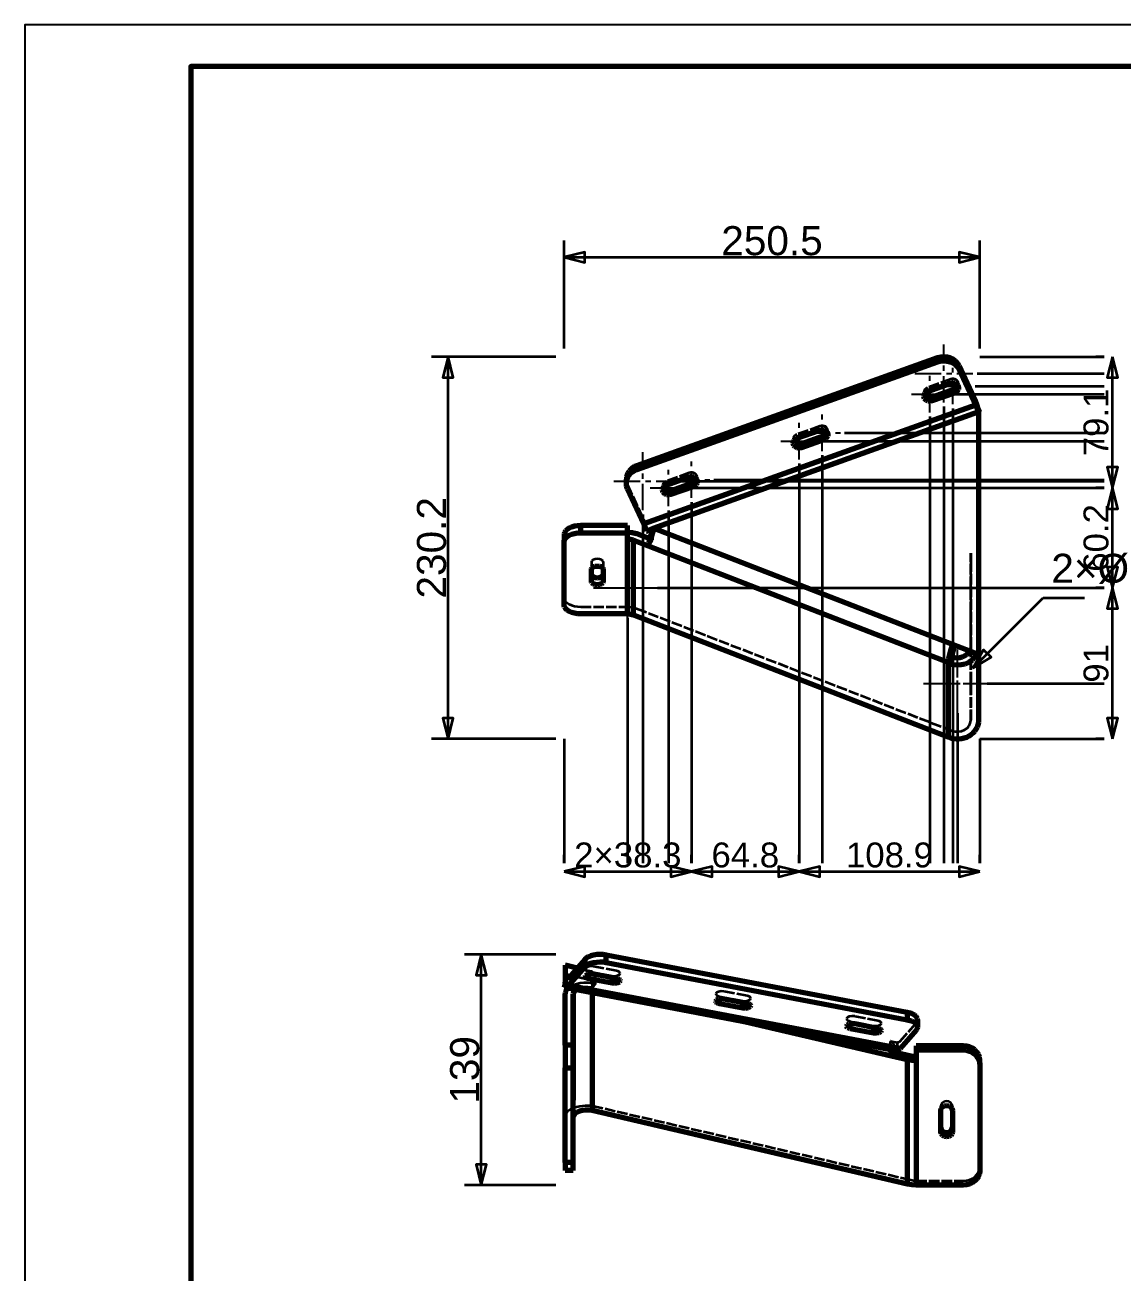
# Model space of a CAD drawing. Header units: millimetres. Extents: x 0 to 420, y 0 to 297.
# Drawn here: x 0 to 132.2, y 146.7 to 297 of the extents above; entities that cross this region are included whole.
import ezdxf
from ezdxf.enums import TextEntityAlignment as Align

# ---------------------------------------------------------------- set-up
doc = ezdxf.new("R2010")
doc.units = ezdxf.units.MM
doc.linetypes.add('CENTER', pattern=[5.08, 3.175, -0.635, 0.635, -0.635])
doc.linetypes.add('DASHED', pattern=[1.524, 1.27, -0.254])
doc.styles.add('GOST', font='Arial')

msp = doc.modelspace()

# ---------------------------------------------------------------- linework, layer by layer
at = {"color": 7, "lineweight": 35}
for p, q in [((65, 258), (65, 271)), ((115.1, 258), (115.1, 271)), ((65, 269), (115.1, 269)), ((64, 257), (49, 257)), ((51, 210.96), (51, 257)), ((115.1, 257), (130.1, 257)), ((130.1, 257), (129.1, 257)), ((131.1, 241.19), (131.1, 257)), ((114.77, 255), (130.1, 255)), ((114.55, 253.48), (130.1, 253.48)), ((111.77, 252.49), (130.1, 252.49)), ((109.07, 249.79), (109.07, 195.96)), ((110.77, 251), (110.77, 195.96)), ((111.85, 250.78), (111.85, 195.96)), ((96.02, 246.84), (130.1, 246.84)), ((98.8, 247.84), (130.1, 247.84)), ((96.1, 245.14), (96.1, 195.96)), ((93.32, 244.14), (93.32, 195.96)), ((83.05, 242.19), (130.1, 242.19)), ((78.5, 242), (130.1, 242)), ((80.27, 241.19), (130.1, 241.19)), ((130.1, 241.19), (129.1, 241.19)), ((130.1, 241.19), (129.1, 241.19)), ((131.1, 229.15), (131.1, 241.19)), ((80.35, 239.49), (80.35, 195.96)), ((74.5, 238), (74.5, 195.96)), ((77.57, 238.49), (77.57, 195.96)), ((76.25, 229.15), (130.1, 229.15)), ((77.25, 229.15), (130.1, 229.15)), ((130.1, 229.15), (129.1, 229.15)), ((130.1, 229.15), (129.1, 229.15)), ((131.1, 210.96), (131.1, 229.15)), ((114.24, 219.48), (122.72, 227.96)), ((122.72, 227.96), (127.72, 227.96)), ((72.65, 225.55), (72.65, 195.96)), ((72.65, 224.55), (72.65, 195.96)), ((116, 217.64), (130.1, 217.64)), ((117, 217.64), (130.1, 217.64)), ((112.4, 214.04), (112.4, 195.96)), ((112.4, 213.04), (112.4, 195.96)), ((64, 210.96), (49, 210.96)), ((65, 210.96), (65, 195.96)), ((115.1, 210.96), (115.1, 195.96)), ((115.1, 210.96), (130.1, 210.96)), ((130.1, 210.96), (129.1, 210.96)), ((65, 195.96), (65, 196.96)), ((80.35, 195.96), (80.35, 196.96)), ((80.35, 195.96), (80.35, 196.96)), ((93.32, 195.96), (93.32, 196.96)), ((93.32, 195.96), (93.32, 196.96)), ((115.1, 195.96), (115.1, 196.96)), ((65, 194.96), (80.35, 194.96)), ((80.35, 194.96), (93.32, 194.96)), ((93.32, 194.96), (115.1, 194.96)), ((64, 184.96), (53, 184.96)), ((55, 157.16), (55, 184.96)), ((64, 157.16), (53, 157.16))]:
    msp.add_line(p, q, dxfattribs=at)
at = {"color": 4, "linetype": 'CENTER', "lineweight": 25}
for p, q in [((110.77, 251.5), (110.77, 258.5)), ((111.85, 251.28), (111.85, 255.68)), ((107.27, 255), (114.27, 255)), ((109.07, 250.29), (109.07, 254.69)), ((109.65, 253.48), (114.05, 253.48)), ((106.87, 252.49), (111.27, 252.49)), ((96.1, 245.64), (96.1, 250.04)), ((93.32, 244.64), (93.32, 249.04)), ((91.12, 246.84), (95.52, 246.84)), ((93.9, 247.84), (98.3, 247.84)), ((74.5, 238.5), (74.5, 245.5)), ((80.35, 239.99), (80.35, 244.39)), ((77.57, 238.99), (77.57, 243.39)), ((78.15, 242.19), (82.55, 242.19)), ((71, 242), (78, 242)), ((75.37, 241.19), (79.77, 241.19)), ((72.65, 225.05), (72.65, 233.25)), ((72.65, 226.05), (72.65, 232.25)), ((68.55, 229.15), (76.75, 229.15)), ((69.55, 229.15), (75.75, 229.15)), ((112.4, 213.54), (112.4, 221.74)), ((112.4, 214.54), (112.4, 220.74)), ((108.3, 217.64), (116.5, 217.64)), ((109.3, 217.64), (115.5, 217.64))]:
    msp.add_line(p, q, dxfattribs=at)
at = {"color": 1, "lineweight": 70}
for p, q in [((110.01, 256.87), (73.75, 243.87)), ((73.75, 243.4), (110.01, 256.4)), ((110.39, 256.97), (110.01, 256.87)), ((110.01, 256.87), (110.01, 256.4)), ((110.01, 256.4), (110.39, 256.5)), ((110.78, 257), (110.39, 256.97)), ((110.39, 256.5), (110.78, 256.53)), ((111.17, 256.96), (110.78, 257)), ((110.78, 256.53), (111.17, 256.49)), ((111.54, 256.86), (111.17, 256.96)), ((111.17, 256.49), (111.54, 256.39)), ((111.89, 256.7), (111.54, 256.86)), ((111.54, 256.39), (111.89, 256.23)), ((112.19, 256.47), (111.89, 256.7)), ((111.89, 256.23), (112.19, 256)), ((112.44, 256.2), (112.19, 256.47)), ((112.19, 256), (112.44, 255.74)), ((112.62, 255.9), (112.44, 256.2)), ((112.44, 255.74), (112.62, 255.43)), ((112.62, 255.9), (114.57, 251.66)), ((112.62, 255.43), (112.62, 255.9)), ((112.62, 255.43), (114.57, 251.19)), ((108.4, 252.43), (108.49, 252.6)), ((108.49, 252.6), (108.63, 252.73)), ((108.63, 252.73), (108.81, 252.82)), ((108.81, 252.82), (111.59, 253.82)), ((109.33, 252.15), (112.11, 253.14)), ((112.11, 252.67), (109.33, 251.68)), ((111.59, 253.82), (111.75, 253.86)), ((111.75, 253.86), (111.92, 253.86)), ((111.92, 253.86), (112.09, 253.83)), ((112.09, 253.83), (112.24, 253.76)), ((112.11, 253.14), (112.34, 253.28)), ((112.11, 253.14), (112.11, 252.67)), ((112.29, 252.77), (112.11, 252.67)), ((112.24, 253.76), (112.37, 253.66)), ((112.43, 252.9), (112.29, 252.77)), ((112.34, 253.28), (112.5, 253.48)), ((112.37, 253.66), (112.47, 253.54)), ((112.52, 253.07), (112.43, 252.9)), ((112.47, 253.54), (112.53, 253.4)), ((112.55, 253.25), (112.52, 253.07)), ((112.53, 253.4), (112.55, 253.25)), ((114.57, 251.19), (74.59, 236.86)), ((108.37, 252.25), (108.4, 252.43)), ((108.39, 252.1), (108.37, 252.25)), ((108.45, 251.96), (108.39, 252.1)), ((108.42, 252.49), (108.57, 252.29)), ((108.55, 251.84), (108.45, 251.96)), ((108.68, 251.74), (108.55, 251.84)), ((108.57, 252.29), (108.8, 252.15)), ((108.83, 251.67), (108.68, 251.74)), ((108.8, 252.15), (109.07, 252.1)), ((109, 251.64), (108.83, 251.67)), ((109.17, 251.64), (109, 251.64)), ((109.07, 252.1), (109.33, 252.15)), ((109.33, 251.68), (109.17, 251.64)), ((109.33, 252.15), (109.33, 251.68)), ((114.84, 251.01), (114.57, 251.66)), ((114.57, 251.19), (114.89, 250.36)), ((75.76, 236.34), (114.89, 250.36)), ((115.1, 250.31), (114.84, 251.01)), ((114.89, 250.36), (115, 250.4)), ((115, 221.12), (115, 250.4)), ((115, 250.34), (115.1, 250.31)), ((115.1, 250.31), (115, 250.27)), ((93.05, 247.18), (95.83, 248.17)), ((95.83, 248.17), (96, 248.21)), ((96, 248.21), (96.17, 248.22)), ((96.17, 248.22), (96.34, 248.18)), ((96.34, 248.18), (96.49, 248.11)), ((96.49, 248.11), (96.62, 248.02)), ((92.62, 246.61), (92.65, 246.79)), ((92.64, 246.46), (92.62, 246.61)), ((92.65, 246.79), (92.74, 246.95)), ((92.67, 246.84), (92.82, 246.64)), ((92.74, 246.95), (92.88, 247.09)), ((92.82, 246.64), (93.05, 246.5)), ((92.88, 247.09), (93.05, 247.18)), ((93.58, 246.5), (96.36, 247.5)), ((96.36, 247.03), (93.58, 246.03)), ((96.36, 247.5), (96.59, 247.63)), ((96.36, 247.5), (96.36, 247.03)), ((96.54, 247.12), (96.36, 247.03)), ((96.68, 247.26), (96.54, 247.12)), ((96.59, 247.63), (96.75, 247.84)), ((96.62, 248.02), (96.72, 247.89)), ((96.77, 247.42), (96.68, 247.26)), ((96.72, 247.89), (96.78, 247.75)), ((96.8, 247.6), (96.77, 247.42)), ((96.78, 247.75), (96.8, 247.6)), ((92.7, 246.31), (92.64, 246.46)), ((92.8, 246.19), (92.7, 246.31)), ((92.93, 246.09), (92.8, 246.19)), ((93.08, 246.02), (92.93, 246.09)), ((93.05, 246.5), (93.31, 246.46)), ((93.25, 245.99), (93.08, 246.02)), ((93.42, 245.99), (93.25, 245.99)), ((93.31, 246.46), (93.58, 246.5)), ((93.58, 246.03), (93.42, 245.99)), ((93.58, 246.5), (93.58, 246.03)), ((73.24, 243.61), (73.02, 243.43)), ((73.48, 243.76), (73.24, 243.61)), ((73.75, 243.87), (73.48, 243.76)), ((73.75, 243.4), (73.75, 243.87)), ((72.52, 242.5), (72.5, 242.24)), ((72.5, 241.77), (72.5, 242.24)), ((72.5, 241.77), (72.52, 242.03)), ((72.58, 242.75), (72.52, 242.5)), ((72.52, 242.03), (72.58, 242.28)), ((72.69, 242.99), (72.58, 242.75)), ((72.58, 242.28), (72.69, 242.53)), ((72.84, 243.22), (72.69, 242.99)), ((72.69, 242.53), (72.84, 242.75)), ((73.02, 243.43), (72.84, 243.22)), ((72.84, 242.75), (73.02, 242.96)), ((73.02, 242.96), (73.24, 243.14)), ((73.24, 243.14), (73.48, 243.29)), ((73.48, 243.29), (73.75, 243.4)), ((77.3, 241.53), (80.08, 242.53)), ((80.08, 242.53), (80.25, 242.57)), ((80.25, 242.57), (80.42, 242.57)), ((80.42, 242.57), (80.58, 242.54)), ((80.58, 242.54), (80.74, 242.47)), ((80.74, 242.47), (80.87, 242.37)), ((80.84, 241.99), (80.99, 242.19)), ((80.87, 242.37), (80.96, 242.25)), ((80.96, 242.25), (81.03, 242.11)), ((81.03, 242.11), (81.05, 241.96)), ((72.53, 241.43), (72.5, 241.77)), ((72.64, 241.1), (72.53, 241.43)), ((74.59, 236.86), (72.64, 241.1)), ((76.87, 240.96), (76.9, 241.14)), ((76.89, 240.81), (76.87, 240.96)), ((76.95, 240.67), (76.89, 240.81)), ((76.9, 241.14), (76.99, 241.31)), ((76.92, 241.19), (77.07, 240.99)), ((77.05, 240.55), (76.95, 240.67)), ((76.99, 241.31), (77.12, 241.44)), ((77.18, 240.45), (77.05, 240.55)), ((77.07, 240.99), (77.29, 240.86)), ((77.12, 241.44), (77.3, 241.53)), ((77.29, 240.86), (77.56, 240.81)), ((77.56, 240.81), (77.83, 240.86)), ((77.83, 240.86), (80.61, 241.85)), ((80.61, 241.38), (77.83, 240.39)), ((77.83, 240.86), (77.83, 240.39)), ((80.61, 241.85), (80.84, 241.99)), ((80.61, 241.85), (80.61, 241.38)), ((80.79, 241.48), (80.61, 241.38)), ((80.93, 241.61), (80.79, 241.48)), ((81.02, 241.78), (80.93, 241.61)), ((81.05, 241.96), (81.02, 241.78)), ((77.33, 240.38), (77.18, 240.45)), ((77.49, 240.35), (77.33, 240.38)), ((77.66, 240.35), (77.49, 240.35)), ((77.83, 240.39), (77.66, 240.35)), ((65.15, 236.02), (65.04, 235.83)), ((65.34, 236.2), (65.15, 236.02)), ((65.59, 236.36), (65.34, 236.2)), ((65.89, 236.48), (65.59, 236.36)), ((66.23, 236.58), (65.89, 236.48)), ((66.61, 236.64), (66.23, 236.58)), ((67, 236.66), (66.61, 236.64)), ((72.65, 236.66), (67, 236.66)), ((67, 235.8), (67, 236.66)), ((72.65, 235.8), (72.65, 236.66)), ((74.59, 236.86), (74.92, 236.04)), ((75.76, 236.34), (74.92, 236.04)), ((74.92, 236.04), (75.12, 235.98)), ((75.7, 236.19), (75.12, 235.98)), ((75.54, 235.71), (75.76, 236.34)), ((75.76, 236.34), (111.86, 222.34)), ((65.04, 235.83), (65, 235.63)), ((65, 235.63), (65, 234.77)), ((65, 234.77), (65.04, 234.97)), ((65, 227.04), (65, 234.77)), ((65.04, 234.97), (65.15, 235.16)), ((65.15, 235.16), (65.34, 235.34)), ((65.34, 235.34), (65.59, 235.5)), ((65.59, 235.5), (65.89, 235.63)), ((65.89, 235.63), (66.23, 235.72)), ((66.23, 235.72), (66.61, 235.78)), ((66.61, 235.78), (67, 235.8)), ((67, 235.8), (72.65, 235.8)), ((72.65, 235.88), (73.2, 235.83)), ((72.65, 235.03), (72.65, 235.8)), ((72.99, 235), (72.65, 235.03)), ((72.65, 226.01), (72.65, 235.03)), ((73.31, 234.91), (72.99, 235)), ((73.2, 235.83), (73.73, 235.69)), ((75.22, 234.16), (73.31, 234.91)), ((73.31, 234.91), (73.31, 225.89)), ((73.73, 235.69), (75.36, 235.05)), ((75.22, 234.16), (75.26, 234.58)), ((75.26, 234.58), (75.37, 235.11)), ((75.37, 235.11), (75.54, 235.71)), ((111.33, 220.17), (75.22, 234.16)), ((68.3, 231.42), (68.35, 231.56)), ((68.35, 231.56), (68.51, 231.68)), ((68.51, 231.68), (68.73, 231.76)), ((68.73, 231.76), (69, 231.78)), ((69, 231.78), (69.27, 231.76)), ((69.27, 231.76), (69.49, 231.68)), ((69.49, 231.68), (69.65, 231.56)), ((69.65, 231.56), (69.7, 231.42)), ((68.3, 229.88), (68.3, 231.42)), ((68.3, 230.73), (68.35, 230.6)), ((68.35, 230.6), (68.51, 230.48)), ((68.51, 230.48), (68.73, 230.4)), ((68.73, 230.4), (69, 230.37)), ((69, 230.37), (69.27, 230.4)), ((69.27, 230.4), (69.49, 230.48)), ((69.49, 230.48), (69.65, 230.6)), ((69.65, 230.6), (69.7, 230.73)), ((69.7, 231.42), (69.7, 229.88)), ((68.35, 229.74), (68.3, 229.88)), ((68.51, 229.62), (68.35, 229.74)), ((68.73, 229.54), (68.51, 229.62)), ((69, 229.52), (68.73, 229.54)), ((69.27, 229.54), (69, 229.52)), ((69.49, 229.62), (69.27, 229.54)), ((69.65, 229.74), (69.49, 229.62)), ((69.7, 229.88), (69.65, 229.74)), ((65.04, 226.84), (65, 227.04)), ((65.15, 226.65), (65.04, 226.84)), ((65.34, 226.47), (65.15, 226.65)), ((65.59, 226.32), (65.34, 226.47)), ((65.89, 226.19), (65.59, 226.32)), ((66.23, 226.09), (65.89, 226.19)), ((66.61, 226.03), (66.23, 226.09)), ((67, 226.01), (66.61, 226.03)), ((72.65, 226.01), (67, 226.01)), ((72.65, 226.01), (72.99, 225.98)), ((72.99, 225.98), (73.31, 225.89)), ((73.31, 225.89), (111.33, 211.15)), ((111.36, 220.58), (111.47, 221.11)), ((111.47, 221.11), (111.64, 221.71)), ((111.64, 221.71), (111.86, 222.34)), ((111.76, 221.2), (111.74, 220.95)), ((111.83, 221.52), (111.76, 221.2)), ((112.06, 222.26), (111.83, 221.52)), ((111.86, 222.34), (115, 221.12)), ((113.27, 220.94), (113.52, 221.11)), ((113.52, 221.11), (113.72, 221.32)), ((113.72, 221.32), (113.87, 221.56)), ((114.53, 220.82), (114.79, 221.21)), ((115, 222.09), (115, 222.09)), ((115, 213.18), (115, 221.12)), ((111.33, 220.06), (111.74, 220.84)), ((111.33, 220.17), (111.36, 220.58)), ((111.33, 220.06), (111.33, 220.17)), ((111.33, 220.06), (111.82, 219.92)), ((111.33, 211.15), (111.33, 220.06)), ((111.74, 220.95), (111.74, 220.84)), ((111.74, 220.84), (112.04, 220.76)), ((111.82, 219.92), (112.33, 219.87)), ((112.04, 220.76), (112.36, 220.72)), ((112.33, 219.87), (112.84, 219.9)), ((112.36, 220.72), (112.68, 220.74)), ((112.68, 220.74), (112.98, 220.82)), ((112.84, 219.9), (113.34, 220.01)), ((112.98, 220.82), (113.27, 220.94)), ((113.34, 220.01), (113.8, 220.21)), ((113.8, 220.21), (114.2, 220.49)), ((114.2, 220.49), (114.53, 220.82)), ((114.51, 211.88), (114.68, 212.12)), ((114.68, 212.12), (114.82, 212.37)), ((114.82, 212.37), (114.92, 212.63)), ((114.92, 212.63), (114.98, 212.91)), ((114.98, 212.91), (115, 213.18)), ((111.33, 211.15), (111.63, 211.05)), ((111.63, 211.05), (111.95, 210.99)), ((111.95, 210.99), (112.27, 210.96)), ((112.27, 210.96), (112.59, 210.96)), ((112.59, 210.96), (112.91, 211)), ((112.91, 211), (113.23, 211.07)), ((113.23, 211.07), (113.53, 211.17)), ((113.53, 211.17), (113.81, 211.31)), ((113.81, 211.31), (114.07, 211.48)), ((114.07, 211.48), (114.31, 211.67)), ((114.31, 211.67), (114.51, 211.88)), ((68.93, 184.94), (68.55, 184.88)), ((69.32, 184.96), (68.93, 184.94)), ((69.71, 184.94), (69.32, 184.96)), ((70.08, 184.89), (69.71, 184.94)), ((66.56, 183.31), (65.1, 183.66)), ((65.1, 183.66), (65.1, 181.99)), ((67.48, 184.37), (65.53, 182.12)), ((67.48, 183.49), (65.53, 181.24)), ((67.66, 184.53), (67.48, 184.37)), ((67.48, 184.37), (67.48, 183.49)), ((67.48, 183.49), (67.66, 183.65)), ((67.91, 184.68), (67.66, 184.53)), ((67.66, 183.65), (67.91, 183.79)), ((68.21, 184.8), (67.91, 184.68)), ((67.91, 183.79), (68.21, 183.91)), ((68.55, 184.88), (68.21, 184.8)), ((68.21, 183.91), (68.55, 184)), ((68.55, 184), (68.93, 184.05)), ((68.93, 184.05), (69.32, 184.07)), ((69.32, 184.07), (69.71, 184.06)), ((69.71, 184.06), (70.08, 184.01)), ((106.35, 177.98), (70.08, 184.89)), ((70.08, 184.01), (70.08, 184.89)), ((70.08, 184.01), (106.35, 177.09)), ((65.21, 181.97), (65.1, 181.99)), ((65.1, 181.99), (65.1, 181.46)), ((65.1, 181.46), (65.21, 181.97)), ((65.24, 181.96), (65.21, 181.97)), ((65.27, 181.96), (65.21, 181.97)), ((65.38, 181.99), (65.24, 181.96)), ((65.53, 182.12), (65.38, 181.99)), ((67.55, 182.33), (67.57, 182.41)), ((67.58, 182.23), (67.55, 182.33)), ((67.57, 182.41), (67.63, 182.48)), ((67.67, 182.14), (67.58, 182.23)), ((67.63, 182.48), (67.86, 182.6)), ((67.81, 182.07), (67.67, 182.14)), ((67.99, 182.02), (67.81, 182.07)), ((67.86, 182.6), (68.18, 182.66)), ((67.99, 182.02), (67.99, 182.63)), ((70.77, 181.49), (67.99, 182.02)), ((68.18, 182.66), (68.51, 182.63)), ((68.51, 182.63), (71.29, 182.1)), ((70.77, 181.49), (70.77, 182.2)), ((71.29, 182.1), (71.47, 182.05)), ((71.47, 182.05), (71.61, 181.98)), ((71.61, 181.98), (71.7, 181.89)), ((71.7, 181.89), (71.73, 181.8)), ((65.1, 181.46), (65, 180.99)), ((65, 180.99), (65.05, 180.98)), ((65.05, 180.98), (65.16, 180.98)), ((105.02, 173.36), (65.05, 180.98)), ((65.12, 180.39), (65.1, 180.22)), ((65.19, 180.57), (65.12, 180.39)), ((65.16, 180.98), (65.28, 181.02)), ((65.31, 180.74), (65.19, 180.57)), ((65.28, 181.02), (65.53, 181.24)), ((65.46, 180.9), (65.31, 180.74)), ((105.51, 173.62), (65.53, 181.24)), ((66.18, 180.48), (66.12, 180.35)), ((66.29, 180.6), (66.18, 180.48)), ((66.43, 180.72), (66.29, 180.6)), ((71.1, 181.47), (70.77, 181.49)), ((71.42, 181.53), (71.1, 181.47)), ((71.65, 181.64), (71.42, 181.53)), ((71.71, 181.72), (71.65, 181.64)), ((71.73, 181.8), (71.71, 181.72)), ((65.1, 174.05), (65.1, 180.22)), ((66.12, 180.35), (66.1, 180.22)), ((66.1, 174.05), (66.1, 180.22)), ((66.1, 180.22), (66.1, 167.4)), ((68.36, 180.35), (68.36, 166.14)), ((83.3, 179.33), (83.32, 179.41)), ((83.33, 179.23), (83.3, 179.33)), ((83.32, 179.41), (83.38, 179.48)), ((83.42, 179.14), (83.33, 179.23)), ((83.38, 179.48), (83.61, 179.6)), ((83.56, 179.07), (83.42, 179.14)), ((83.74, 179.02), (83.56, 179.07)), ((83.61, 179.6), (83.93, 179.65)), ((83.74, 179.02), (83.74, 179.63)), ((86.52, 178.49), (83.74, 179.02)), ((83.93, 179.65), (84.26, 179.63)), ((84.26, 179.63), (87.04, 179.1)), ((86.52, 178.49), (86.52, 179.2)), ((87.04, 179.1), (87.22, 179.05)), ((87.22, 179.05), (87.36, 178.98)), ((87.36, 178.98), (87.45, 178.89)), ((87.45, 178.89), (87.48, 178.8)), ((86.85, 178.47), (86.52, 178.49)), ((87.17, 178.52), (86.85, 178.47)), ((87.4, 178.64), (87.17, 178.52)), ((87.46, 178.72), (87.4, 178.64)), ((87.48, 178.8), (87.46, 178.72)), ((106.86, 177.84), (106.35, 177.98)), ((106.35, 177.98), (106.35, 177.09)), ((107.26, 177.63), (106.86, 177.84)), ((107.41, 177.51), (107.26, 177.63)), ((107.51, 177.38), (107.41, 177.51)), ((107.58, 177.25), (107.51, 177.38)), ((104.46, 172.72), (86.9, 176.81)), ((99.05, 176.32), (99.07, 176.4)), ((99.08, 176.23), (99.05, 176.32)), ((99.07, 176.4), (99.13, 176.48)), ((99.17, 176.14), (99.08, 176.23)), ((99.13, 176.48), (99.36, 176.6)), ((99.31, 176.07), (99.17, 176.14)), ((99.49, 176.02), (99.31, 176.07)), ((99.36, 176.6), (99.68, 176.65)), ((99.49, 176.02), (99.49, 176.63)), ((102.27, 175.49), (99.49, 176.02)), ((99.68, 176.65), (100.02, 176.63)), ((100.02, 176.63), (102.8, 176.1)), ((102.27, 175.49), (102.27, 176.2)), ((102.8, 176.1), (102.97, 176.05)), ((102.97, 176.05), (103.11, 175.98)), ((103.11, 175.98), (103.2, 175.89)), ((103.2, 175.89), (103.23, 175.8)), ((107.45, 175.87), (105.51, 173.62)), ((106.35, 177.09), (106.86, 176.95)), ((106.86, 176.95), (107.26, 176.75)), ((107.26, 176.75), (107.41, 176.63)), ((107.41, 176.63), (107.51, 176.5)), ((107.56, 176.04), (107.45, 175.87)), ((107.51, 176.5), (107.58, 176.36)), ((107.6, 176.22), (107.56, 176.04)), ((107.6, 177.11), (107.58, 177.25)), ((107.58, 176.36), (107.6, 176.22)), ((107.6, 177.11), (107.6, 176.22)), ((102.6, 175.47), (102.27, 175.49)), ((102.92, 175.52), (102.6, 175.47)), ((103.15, 175.64), (102.92, 175.52)), ((103.21, 175.72), (103.15, 175.64)), ((103.23, 175.8), (103.21, 175.72)), ((65.1, 174.05), (65.1, 173.92)), ((66.1, 174.05), (65.1, 174.05)), ((65.1, 173.92), (65.1, 173.78)), ((65.1, 173.78), (65.1, 173.61)), ((65.1, 173.61), (65.1, 173.43)), ((65.1, 173.43), (65.1, 173.24)), ((65.1, 173.24), (65.1, 173.03)), ((65.1, 173.03), (65.1, 172.82)), ((66.1, 173.92), (66.1, 174.05)), ((66.1, 173.78), (66.1, 173.92)), ((66.1, 173.61), (66.1, 173.78)), ((66.1, 173.43), (66.1, 173.61)), ((66.1, 173.24), (66.1, 173.43)), ((66.1, 173.03), (66.1, 173.24)), ((66.1, 172.82), (66.1, 173.03)), ((104.2, 173.52), (104.31, 173.42)), ((104.31, 173.42), (104.39, 173.25)), ((104.39, 173.25), (104.44, 173.02)), ((104.44, 173.02), (104.46, 172.72)), ((104.46, 172.72), (104.87, 173.19)), ((104.87, 173.19), (104.87, 173.39)), ((104.87, 173.19), (106.78, 172.75)), ((105.02, 173.36), (105.14, 173.36)), ((105.14, 173.36), (105.26, 173.41)), ((105.26, 173.41), (105.51, 173.62)), ((113.1, 173.96), (107.44, 173.96)), ((107.44, 173.96), (107.44, 173.45)), ((107.44, 173.45), (113.1, 173.45)), ((107.44, 173.45), (107.44, 172.16)), ((113.49, 173.93), (113.1, 173.96)), ((113.1, 173.96), (113.1, 173.45)), ((113.1, 173.45), (113.49, 173.41)), ((113.86, 173.83), (113.49, 173.93)), ((113.49, 173.41), (113.86, 173.32)), ((114.21, 173.67), (113.86, 173.83)), ((113.86, 173.32), (114.21, 173.16)), ((114.51, 173.46), (114.21, 173.67)), ((114.21, 173.16), (114.51, 172.94)), ((114.76, 173.2), (114.51, 173.46)), ((114.51, 172.94), (114.76, 172.68)), ((114.95, 172.9), (114.76, 173.2)), ((115.06, 172.58), (114.95, 172.9)), ((65.1, 172.82), (65.1, 172.6)), ((65.1, 172.6), (65.1, 172.38)), ((65.1, 172.38), (65.1, 172.15)), ((65.1, 172.15), (65.1, 171.93)), ((65.1, 171.93), (65.1, 171.71)), ((65.1, 171.71), (65.1, 171.5)), ((65.1, 171.5), (65.1, 171.31)), ((66.1, 172.6), (66.1, 172.82)), ((66.1, 172.38), (66.1, 172.6)), ((66.1, 172.15), (66.1, 172.38)), ((66.1, 171.93), (66.1, 172.15)), ((66.1, 171.71), (66.1, 171.93)), ((66.1, 171.5), (66.1, 171.71)), ((66.1, 171.31), (66.1, 171.5)), ((106.37, 172.28), (104.46, 172.72)), ((106.9, 172.19), (106.37, 172.28)), ((106.37, 157.28), (106.37, 172.28)), ((106.78, 172.75), (107.11, 172.69)), ((107.44, 172.16), (106.9, 172.19)), ((107.11, 172.69), (107.44, 172.67)), ((107.44, 172.16), (107.44, 157.16)), ((114.76, 172.68), (114.95, 172.39)), ((114.95, 172.39), (115.06, 172.07)), ((115.1, 172.25), (115.06, 172.58)), ((115.06, 172.07), (115.1, 171.73)), ((115.1, 171.73), (115.1, 172.25)), ((115.1, 171.73), (115.1, 158.87)), ((65.1, 159.9), (65.1, 171.31)), ((65.1, 171.31), (66.1, 171.31)), ((66.1, 159.9), (66.1, 171.31)), ((66.1, 167.38), (66.1, 167.4)), ((66.1, 167.4), (66.1, 167.4)), ((66.1, 167.33), (66.1, 167.38)), ((66.1, 167.25), (66.1, 167.33)), ((66.1, 167.14), (66.1, 167.25)), ((66.1, 167), (66.1, 167.14)), ((66.1, 166.85), (66.1, 167)), ((66.1, 166.7), (66.1, 166.85)), ((65.1, 165.39), (65.1, 165.39)), ((66.1, 166.54), (66.1, 166.7)), ((66.1, 166.39), (66.1, 166.54)), ((66.1, 166.26), (66.1, 166.39)), ((66.1, 166.15), (66.1, 166.26)), ((66.1, 166.07), (66.1, 166.15)), ((66.1, 166.02), (66.1, 166.07)), ((66.1, 166), (66.1, 166.02)), ((66.1, 166), (66.1, 165.39)), ((66.1, 166), (66.1, 166)), ((66.15, 165.59), (66.1, 165.39)), ((66.29, 165.78), (66.15, 165.59)), ((66.53, 165.95), (66.29, 165.78)), ((66.83, 166.08), (66.53, 165.95)), ((67.19, 166.17), (66.83, 166.08)), ((67.58, 166.21), (67.19, 166.17)), ((67.98, 166.2), (67.58, 166.21)), ((68.36, 166.14), (67.98, 166.2)), ((106.37, 157.28), (68.36, 166.14)), ((110.4, 166.16), (110.45, 166.39)), ((110.4, 163.59), (110.4, 166.16)), ((110.45, 166.39), (110.6, 166.58)), ((110.6, 166.58), (110.83, 166.71)), ((110.83, 166.71), (111.1, 166.76)), ((111.1, 166.76), (111.37, 166.71)), ((111.37, 166.71), (111.59, 166.58)), ((111.59, 166.58), (111.74, 166.39)), ((111.74, 166.39), (111.8, 166.16)), ((111.8, 166.16), (111.8, 163.59)), ((110.4, 164.1), (110.45, 163.87)), ((110.45, 163.87), (110.6, 163.68)), ((111.59, 163.68), (111.74, 163.87)), ((111.74, 163.87), (111.8, 164.1)), ((110.45, 163.36), (110.4, 163.59)), ((110.6, 163.16), (110.45, 163.36)), ((110.6, 163.68), (110.83, 163.55)), ((110.83, 163.03), (110.6, 163.16)), ((110.83, 163.55), (111.1, 163.5)), ((111.1, 162.99), (110.83, 163.03)), ((111.1, 163.5), (111.37, 163.55)), ((111.37, 163.03), (111.1, 162.99)), ((111.37, 163.55), (111.59, 163.68)), ((111.59, 163.16), (111.37, 163.03)), ((111.74, 163.36), (111.59, 163.16)), ((111.8, 163.59), (111.74, 163.36)), ((65.1, 159.9), (65.1, 159.78)), ((66.1, 159.9), (65.1, 159.9)), ((65.1, 159.78), (65.1, 159.66)), ((65.1, 159.66), (65.1, 159.55)), ((65.1, 159.55), (65.1, 159.45)), ((65.1, 159.45), (65.1, 159.36)), ((65.1, 159.36), (65.1, 159.27)), ((66.1, 159.78), (66.1, 159.9)), ((66.1, 159.66), (66.1, 159.78)), ((66.1, 159.55), (66.1, 159.66)), ((66.1, 159.45), (66.1, 159.55)), ((66.1, 159.36), (66.1, 159.45)), ((66.1, 159.27), (66.1, 159.36)), ((65.1, 159.27), (65.1, 159.19)), ((65.1, 159.19), (65.1, 159.13)), ((65.1, 159.13), (65.1, 159.07)), ((65.1, 159.07), (65.1, 159.02)), ((65.1, 159.02), (65.1, 158.98)), ((65.1, 158.98), (65.1, 158.96)), ((65.1, 158.96), (65.1, 158.94)), ((65.1, 158.94), (65.1, 158.93)), ((66.1, 158.93), (65.1, 158.93)), ((66.1, 159.19), (66.1, 159.27)), ((66.1, 159.13), (66.1, 159.19)), ((66.1, 159.07), (66.1, 159.13)), ((66.1, 159.02), (66.1, 159.07)), ((66.1, 158.98), (66.1, 159.02)), ((66.1, 158.96), (66.1, 158.98)), ((66.1, 158.94), (66.1, 158.96)), ((66.1, 158.93), (66.1, 158.94)), ((114.76, 157.92), (114.51, 157.66)), ((114.95, 158.22), (114.76, 157.92)), ((115.06, 158.54), (114.95, 158.22)), ((115.1, 158.87), (115.06, 158.54)), ((106.9, 157.19), (106.37, 157.28)), ((107.44, 157.16), (106.9, 157.19)), ((113.1, 157.16), (107.44, 157.16)), ((113.49, 157.19), (113.1, 157.16)), ((113.86, 157.29), (113.49, 157.19)), ((114.21, 157.45), (113.86, 157.29)), ((114.51, 157.66), (114.21, 157.45))]:
    msp.add_line(p, q, dxfattribs=at)
at = {"color": 5, "linetype": 'DASHED', "lineweight": 35}
for p, q in [((111.59, 254.29), (108.81, 253.29)), ((111.75, 254.33), (111.59, 254.29)), ((111.92, 254.33), (111.75, 254.33)), ((112.09, 254.3), (111.92, 254.33)), ((112.24, 254.23), (112.09, 254.3)), ((112.37, 254.13), (112.24, 254.23)), ((112.47, 254.01), (112.37, 254.13)), ((108.4, 252.9), (108.37, 252.72)), ((108.37, 252.72), (108.42, 252.49)), ((108.49, 253.07), (108.4, 252.9)), ((108.63, 253.2), (108.49, 253.07)), ((108.81, 253.29), (108.63, 253.2)), ((112.53, 253.87), (112.47, 254.01)), ((112.5, 253.48), (112.55, 253.72)), ((112.55, 253.72), (112.53, 253.87)), ((115, 250.34), (114.89, 250.36)), ((115, 250.4), (115, 250.34)), ((115, 250.34), (115, 250.27)), ((115, 250.27), (115, 221.15)), ((95.83, 248.64), (93.05, 247.65)), ((96, 248.68), (95.83, 248.64)), ((96.17, 248.69), (96, 248.68)), ((96.34, 248.65), (96.17, 248.69)), ((96.49, 248.58), (96.34, 248.65)), ((96.62, 248.48), (96.49, 248.58)), ((96.72, 248.36), (96.62, 248.48)), ((96.78, 248.22), (96.72, 248.36)), ((96.75, 247.84), (96.8, 248.07)), ((96.8, 248.07), (96.78, 248.22)), ((92.65, 247.26), (92.62, 247.07)), ((92.62, 247.07), (92.67, 246.84)), ((92.74, 247.42), (92.65, 247.26)), ((92.88, 247.55), (92.74, 247.42)), ((93.05, 247.65), (92.88, 247.55)), ((72.5, 242.24), (72.53, 241.9)), ((80.08, 243), (77.3, 242)), ((80.25, 243.04), (80.08, 243)), ((80.42, 243.04), (80.25, 243.04)), ((80.58, 243.01), (80.42, 243.04)), ((80.74, 242.94), (80.58, 243.01)), ((80.87, 242.84), (80.74, 242.94)), ((80.96, 242.72), (80.87, 242.84)), ((81.03, 242.58), (80.96, 242.72)), ((80.99, 242.19), (81.05, 242.43)), ((81.05, 242.43), (81.03, 242.58)), ((72.53, 241.9), (72.64, 241.57)), ((72.64, 241.57), (74.59, 237.33)), ((76.9, 241.61), (76.87, 241.43)), ((76.87, 241.43), (76.92, 241.19)), ((76.99, 241.77), (76.9, 241.61)), ((77.12, 241.91), (76.99, 241.77)), ((77.3, 242), (77.12, 241.91)), ((72.65, 236.66), (72.65, 235.88)), ((74.87, 236.68), (74.59, 237.33)), ((75.12, 235.98), (74.87, 236.68)), ((75.97, 236.28), (75.7, 236.19)), ((75.97, 236.28), (75.73, 235.53)), ((75.76, 236.34), (75.97, 236.28)), ((65, 235.63), (65, 227.9)), ((72.65, 235.88), (72.65, 235.03)), ((75.64, 234.95), (75.22, 234.16)), ((75.36, 235.05), (75.64, 234.95)), ((75.66, 235.2), (75.64, 234.95)), ((75.73, 235.53), (75.66, 235.2)), ((114, 233.31), (114, 233.32)), ((114, 233.32), (114, 233.32)), ((114, 233.32), (114, 233.32)), ((114, 233.32), (114, 233.32)), ((114, 233.32), (114, 233.3)), ((114, 233.3), (114, 233.31)), ((114, 233.29), (114, 233.3)), ((114, 233.3), (114, 233.28)), ((114, 233.27), (114, 233.29)), ((114, 233.28), (114, 233.24)), ((114, 233.25), (114, 233.27)), ((114, 233.23), (114, 233.25)), ((114, 233.24), (114, 233.19)), ((114, 233.2), (114, 233.23)), ((114, 233.18), (114, 233.2)), ((114, 233.19), (114, 233.13)), ((114, 233.15), (114, 233.18)), ((114, 233.11), (114, 233.15)), ((114, 233.13), (114, 233.06)), ((114, 233.08), (114, 233.11)), ((114, 233.04), (114, 233.08)), ((114, 233.06), (114, 232.99)), ((114, 226.19), (114, 233.04)), ((115, 233.3), (115, 233.32)), ((115, 233.32), (115, 233.32)), ((115, 233.32), (115, 233.32)), ((115, 233.32), (115, 233.32)), ((115, 233.32), (115, 233.31)), ((115, 233.31), (115, 233.3)), ((115, 233.28), (115, 233.3)), ((115, 233.3), (115, 233.29)), ((115, 233.29), (115, 233.27)), ((115, 233.24), (115, 233.28)), ((115, 233.27), (115, 233.25)), ((115, 233.25), (115, 233.23)), ((115, 233.19), (115, 233.24)), ((115, 233.23), (115, 233.2)), ((115, 233.2), (115, 233.18)), ((115, 233.13), (115, 233.19)), ((115, 233.18), (115, 233.15)), ((115, 233.15), (115, 233.11)), ((115, 233.06), (115, 233.13)), ((115, 233.11), (115, 233.08)), ((115, 233.08), (115, 233.04)), ((115, 232.99), (115, 233.06)), ((115, 226.19), (115, 233.04)), ((68.35, 232.42), (68.3, 232.28)), ((68.3, 232.28), (68.3, 231.42)), ((68.3, 232.28), (68.3, 230.73)), ((68.51, 232.53), (68.35, 232.42)), ((68.73, 232.61), (68.51, 232.53)), ((69, 232.64), (68.73, 232.61)), ((69.27, 232.61), (69, 232.64)), ((69.49, 232.53), (69.27, 232.61)), ((69.65, 232.42), (69.49, 232.53)), ((69.7, 232.28), (69.65, 232.42)), ((69.7, 232.28), (69.7, 231.42)), ((69.7, 230.73), (69.7, 232.28)), ((114, 232.99), (114, 232.9)), ((114, 232.9), (114, 232.81)), ((114, 232.81), (114, 232.7)), ((114, 232.7), (114, 232.59)), ((114, 232.59), (114, 232.48)), ((114, 232.48), (114, 232.35)), ((114, 232.35), (114, 222.09)), ((115, 232.9), (115, 232.99)), ((115, 232.81), (115, 232.9)), ((115, 232.7), (115, 232.81)), ((115, 232.59), (115, 232.7)), ((115, 232.48), (115, 232.59)), ((115, 232.35), (115, 232.48)), ((115, 232.35), (115, 222.09)), ((68.3, 230.73), (68.3, 229.88)), ((69.7, 230.73), (69.7, 229.88)), ((65, 227.9), (65.04, 227.7)), ((65, 227.04), (65, 227.9)), ((65.04, 227.7), (65.15, 227.51)), ((65.15, 227.51), (65.34, 227.33)), ((65.34, 227.33), (65.59, 227.17)), ((65.59, 227.17), (65.89, 227.05)), ((65.89, 227.05), (66.23, 226.95)), ((66.23, 226.95), (66.61, 226.89)), ((66.61, 226.89), (67, 226.87)), ((67, 226.87), (72.65, 226.87)), ((72.65, 226.87), (73.2, 226.82)), ((73.2, 226.82), (73.73, 226.67)), ((73.73, 226.67), (111.74, 211.93)), ((114, 226.06), (114, 226.19)), ((114, 225.92), (114, 226.06)), ((114, 225.75), (114, 225.92)), ((114, 225.57), (114, 225.75)), ((114, 225.38), (114, 225.57)), ((115, 226.19), (115, 226.06)), ((115, 226.06), (115, 225.92)), ((115, 225.92), (115, 225.75)), ((115, 225.75), (115, 225.57)), ((115, 225.57), (115, 225.38)), ((114, 225.17), (114, 225.38)), ((114, 224.96), (114, 225.17)), ((114, 224.74), (114, 224.96)), ((114, 224.51), (114, 224.74)), ((114, 224.29), (114, 224.51)), ((114, 224.07), (114, 224.29)), ((114, 223.85), (114, 224.07)), ((115, 225.38), (115, 225.17)), ((115, 225.17), (115, 224.96)), ((115, 224.96), (115, 224.74)), ((115, 224.74), (115, 224.51)), ((115, 224.51), (115, 224.29)), ((115, 224.29), (115, 224.07)), ((115, 224.07), (115, 223.85)), ((114, 223.64), (114, 223.85)), ((114, 223.44), (114, 223.64)), ((114, 213.18), (114, 223.44)), ((114, 222.67), (114, 222.69)), ((114, 222.69), (114, 222.67)), ((114, 222.62), (114, 222.67)), ((114, 222.67), (114, 222.64)), ((114, 222.64), (114, 222.58)), ((114, 222.53), (114, 222.62)), ((114, 222.58), (114, 222.5)), ((114, 222.42), (114, 222.53)), ((114, 222.5), (114, 222.41)), ((115, 223.85), (115, 223.64)), ((115, 223.64), (115, 223.44)), ((115, 223.44), (115, 213.18)), ((115, 222.67), (115, 222.69)), ((115, 222.69), (115, 222.67)), ((115, 222.64), (115, 222.67)), ((115, 222.67), (115, 222.62)), ((115, 222.58), (115, 222.64)), ((115, 222.62), (115, 222.53)), ((115, 222.5), (115, 222.58)), ((115, 222.53), (115, 222.42)), ((115, 222.41), (115, 222.5)), ((112.07, 222.28), (111.86, 222.34)), ((112.07, 222.28), (112.06, 222.26)), ((115, 221.15), (112.07, 222.28)), ((113.87, 221.56), (113.97, 221.82)), ((113.97, 221.82), (114, 222.09)), ((114, 222.29), (114, 222.42)), ((114, 222.41), (114, 222.3)), ((114, 222.3), (114, 222.17)), ((114, 222.14), (114, 222.29)), ((114, 222.17), (114, 222.05)), ((114, 221.99), (114, 222.14)), ((114, 222.09), (114, 213.18)), ((114, 222.05), (114, 221.92)), ((114, 221.83), (114, 221.99)), ((114, 221.92), (114, 221.79)), ((114, 221.68), (114, 221.83)), ((114, 221.79), (114, 221.67)), ((114, 221.55), (114, 221.68)), ((114, 221.67), (114, 221.56)), ((114, 221.56), (114, 221.46)), ((114, 221.44), (114, 221.55)), ((114, 221.46), (114, 221.39)), ((114, 221.36), (114, 221.44)), ((114, 221.39), (114, 221.37)), ((114, 221.37), (114, 221.36)), ((114, 221.36), (114, 221.35)), ((114, 221.3), (114, 221.36)), ((114, 221.35), (114, 221.34)), ((114, 221.34), (114, 221.33)), ((114, 221.33), (114, 221.32)), ((114, 221.32), (114, 221.31)), ((114, 221.31), (114, 221.31)), ((114, 221.31), (114, 221.3)), ((114, 221.3), (114, 221.3)), ((114, 221.3), (114, 221.29)), ((114, 221.29), (114, 221.3)), ((114, 221.29), (114, 221.29)), ((114, 221.29), (114, 221.29)), ((114, 221.29), (114, 221.29)), ((114.79, 221.21), (114.95, 221.64)), ((114.95, 221.64), (115, 222.09)), ((115, 222.42), (115, 222.29)), ((115, 222.3), (115, 222.41)), ((115, 222.17), (115, 222.3)), ((115, 222.29), (115, 222.14)), ((115, 222.05), (115, 222.17)), ((115, 222.14), (115, 221.99)), ((115, 221.12), (115, 222.09)), ((115, 221.92), (115, 222.05)), ((115, 221.99), (115, 221.83)), ((115, 221.79), (115, 221.92)), ((115, 221.83), (115, 221.68)), ((115, 221.67), (115, 221.79)), ((115, 221.68), (115, 221.55)), ((115, 221.56), (115, 221.67)), ((115, 221.46), (115, 221.56)), ((115, 221.55), (115, 221.44)), ((115, 221.39), (115, 221.46)), ((115, 221.44), (115, 221.36)), ((115, 221.37), (115, 221.39)), ((115, 221.36), (115, 221.37)), ((115, 221.36), (115, 221.3)), ((115, 221.35), (115, 221.36)), ((115, 221.34), (115, 221.35)), ((115, 221.33), (115, 221.34)), ((115, 221.32), (115, 221.33)), ((115, 221.31), (115, 221.32)), ((115, 221.3), (115, 221.31)), ((115, 221.31), (115, 221.31)), ((115, 221.3), (115, 221.29)), ((115, 221.29), (115, 221.3)), ((115, 221.3), (115, 221.3)), ((115, 221.29), (115, 221.29)), ((115, 221.29), (115, 221.29)), ((115, 221.29), (115, 221.29)), ((115, 221.12), (115, 221.15)), ((112.91, 211.88), (113.27, 212.03)), ((113.27, 212.03), (113.57, 212.25)), ((113.57, 212.25), (113.8, 212.53)), ((113.8, 212.53), (113.95, 212.84)), ((113.95, 212.84), (114, 213.18)), ((111.74, 211.93), (112.12, 211.83)), ((112.12, 211.83), (112.52, 211.82)), ((112.52, 211.82), (112.91, 211.88)), ((65.1, 183.66), (65.1, 182.63)), ((67.86, 183.48), (67.63, 183.37)), ((68.18, 183.54), (67.86, 183.48)), ((68.51, 183.52), (68.18, 183.54)), ((71.29, 182.99), (68.51, 183.52)), ((65.1, 182.63), (68.03, 181.95)), ((65.1, 180.97), (65.1, 182.63)), ((68.23, 182.92), (66.56, 183.31)), ((67.57, 183.29), (67.55, 183.21)), ((67.55, 183.21), (67.58, 183.12)), ((67.63, 183.37), (67.57, 183.29)), ((67.58, 183.12), (67.67, 183.03)), ((67.67, 183.03), (67.81, 182.96)), ((67.81, 182.96), (67.99, 182.91)), ((67.99, 182.91), (70.77, 182.38)), ((68.03, 181.95), (68.23, 182.92)), ((68.03, 181.95), (68.06, 181.94)), ((68.06, 181.94), (68.18, 181.86)), ((68.29, 182.92), (68.23, 182.92)), ((68.39, 182.87), (68.29, 182.92)), ((68.49, 182.79), (68.39, 182.87)), ((68.64, 182.52), (68.49, 182.79)), ((68.74, 182.11), (68.64, 182.52)), ((68.77, 181.6), (68.74, 182.11)), ((70.77, 182.38), (71.1, 182.35)), ((71.1, 182.35), (71.42, 182.41)), ((71.47, 182.94), (71.29, 182.99)), ((71.42, 182.41), (71.65, 182.53)), ((71.61, 182.87), (71.47, 182.94)), ((71.7, 182.78), (71.61, 182.87)), ((71.65, 182.53), (71.71, 182.6)), ((71.73, 182.68), (71.7, 182.78)), ((71.71, 182.6), (71.73, 182.68)), ((65, 180.99), (65.1, 180.97)), ((65.1, 181.46), (65.1, 180.97)), ((65.74, 181.1), (65.46, 180.9)), ((66.08, 181.27), (65.74, 181.1)), ((66.48, 181.4), (66.08, 181.27)), ((66.82, 180.9), (66.43, 180.72)), ((66.92, 181.49), (66.48, 181.4)), ((67.31, 181.01), (66.82, 180.9)), ((67.38, 181.54), (66.92, 181.49)), ((67.84, 181.04), (67.31, 181.01)), ((67.85, 181.55), (67.38, 181.54)), ((68.36, 180.97), (67.84, 181.04)), ((68.32, 181.52), (67.85, 181.55)), ((68.18, 181.86), (68.28, 181.7)), ((68.28, 181.7), (68.34, 181.45)), ((68.77, 181.44), (68.32, 181.52)), ((68.34, 181.45), (68.36, 181.14)), ((68.77, 181.44), (68.36, 180.97)), ((68.36, 181.14), (68.36, 180.97)), ((68.77, 181.44), (68.77, 181.6)), ((83.61, 180.48), (83.38, 180.36)), ((83.93, 180.54), (83.61, 180.48)), ((84.26, 180.51), (83.93, 180.54)), ((87.04, 179.98), (84.26, 180.51)), ((65.1, 165.39), (65.1, 180.22)), ((83.32, 180.29), (83.3, 180.21)), ((83.3, 180.21), (83.33, 180.11)), ((83.38, 180.36), (83.32, 180.29)), ((83.33, 180.11), (83.42, 180.03)), ((83.42, 180.03), (83.56, 179.95)), ((83.56, 179.95), (83.74, 179.91)), ((83.74, 179.91), (86.52, 179.38)), ((86.52, 179.38), (86.85, 179.35)), ((86.85, 179.35), (87.17, 179.41)), ((87.22, 179.94), (87.04, 179.98)), ((87.17, 179.41), (87.4, 179.53)), ((87.36, 179.86), (87.22, 179.94)), ((87.45, 179.78), (87.36, 179.86)), ((87.4, 179.53), (87.46, 179.6)), ((87.48, 179.68), (87.45, 179.78)), ((87.46, 179.6), (87.48, 179.68)), ((99.36, 177.48), (99.13, 177.36)), ((99.68, 177.53), (99.36, 177.48)), ((100.02, 177.51), (99.68, 177.53)), ((102.8, 176.98), (100.02, 177.51)), ((99.07, 177.29), (99.05, 177.21)), ((99.05, 177.21), (99.08, 177.11)), ((99.13, 177.36), (99.07, 177.29)), ((99.08, 177.11), (99.17, 177.02)), ((99.17, 177.02), (99.31, 176.95)), ((99.31, 176.95), (99.49, 176.9)), ((99.49, 176.9), (102.27, 176.37)), ((102.27, 176.37), (102.6, 176.35)), ((102.6, 176.35), (102.92, 176.41)), ((102.97, 176.93), (102.8, 176.98)), ((102.92, 176.41), (103.15, 176.52)), ((103.11, 176.86), (102.97, 176.93)), ((103.2, 176.77), (103.11, 176.86)), ((103.15, 176.52), (103.21, 176.6)), ((103.23, 176.68), (103.2, 176.77)), ((103.21, 176.6), (103.23, 176.68)), ((105.51, 174.5), (107.45, 176.75)), ((107.45, 176.75), (107.56, 176.93)), ((107.56, 176.93), (107.6, 177.11)), ((104.34, 174.51), (104.13, 173.54)), ((104.39, 174.51), (104.34, 174.51)), ((104.34, 174.51), (105.18, 174.35)), ((104.58, 174.4), (104.39, 174.51)), ((104.72, 174.16), (104.58, 174.4)), ((105.35, 174.37), (105.21, 174.34)), ((105.51, 174.5), (105.35, 174.37)), ((104.13, 173.54), (104.16, 173.53)), ((104.13, 173.54), (104.98, 173.38)), ((104.16, 173.53), (104.2, 173.52)), ((104.82, 173.82), (104.72, 174.16)), ((104.87, 173.39), (104.82, 173.82)), ((105.18, 174.35), (104.98, 173.38)), ((104.98, 173.38), (105.02, 173.36)), ((105.21, 174.34), (105.18, 174.35)), ((107.44, 172.67), (107.44, 173.96)), ((107.44, 172.16), (107.44, 172.67)), ((115.1, 159.39), (115.1, 172.25)), ((65.1, 167.39), (65.1, 167.4)), ((65.1, 167.4), (65.1, 167.4)), ((65.1, 167.4), (65.1, 167.38)), ((65.1, 167.38), (65.1, 167.39)), ((65.1, 167.37), (65.1, 167.38)), ((65.1, 167.38), (65.1, 167.33)), ((65.1, 167.35), (65.1, 167.37)), ((65.1, 167.33), (65.1, 167.35)), ((65.1, 167.31), (65.1, 167.33)), ((65.1, 167.33), (65.1, 167.25)), ((65.1, 167.28), (65.1, 167.31)), ((65.1, 167.25), (65.1, 167.28)), ((65.1, 167.22), (65.1, 167.25)), ((65.1, 167.25), (65.1, 167.14)), ((65.1, 167.18), (65.1, 167.22)), ((65.1, 167.14), (65.1, 167.18)), ((65.1, 167.1), (65.1, 167.14)), ((65.1, 167.14), (65.1, 167)), ((65.1, 167.06), (65.1, 167.1)), ((65.1, 166.96), (65.1, 167.06)), ((65.1, 167), (65.1, 166.85)), ((65.1, 166.86), (65.1, 166.96)), ((65.1, 166.76), (65.1, 166.86)), ((65.1, 166.85), (65.1, 166.7)), ((66.1, 167.4), (66.1, 167.4)), ((66.1, 167.4), (66.1, 167.39)), ((66.1, 167.4), (66.1, 166)), ((66.1, 167.39), (66.1, 167.38)), ((66.1, 167.38), (66.1, 167.37)), ((66.1, 167.37), (66.1, 167.35)), ((66.1, 167.35), (66.1, 167.33)), ((66.1, 167.33), (66.1, 167.31)), ((66.1, 167.31), (66.1, 167.28)), ((66.1, 167.28), (66.1, 167.25)), ((66.1, 167.25), (66.1, 167.22)), ((66.1, 167.22), (66.1, 167.18)), ((66.1, 167.18), (66.1, 167.14)), ((66.1, 167.14), (66.1, 167.1)), ((66.1, 167.1), (66.1, 167.06)), ((66.1, 167.06), (66.1, 166.96)), ((66.1, 166.96), (66.1, 166.86)), ((66.1, 166.86), (66.1, 166.76)), ((110.45, 166.91), (110.4, 166.68)), ((110.6, 167.1), (110.45, 166.91)), ((110.83, 167.23), (110.6, 167.1)), ((111.1, 167.28), (110.83, 167.23)), ((111.37, 167.23), (111.1, 167.28)), ((111.59, 167.1), (111.37, 167.23)), ((111.74, 166.91), (111.59, 167.1)), ((111.8, 166.68), (111.74, 166.91)), ((65.1, 166.65), (65.1, 166.76)), ((65.1, 166.7), (65.1, 166.54)), ((65.1, 166.55), (65.1, 166.65)), ((65.1, 166.45), (65.1, 166.55)), ((65.1, 166.54), (65.1, 166.39)), ((65.1, 166.35), (65.1, 166.45)), ((65.1, 166.39), (65.1, 166.26)), ((65.1, 166.27), (65.1, 166.35)), ((65.1, 166.19), (65.1, 166.27)), ((65.1, 166.26), (65.1, 166.15)), ((65.1, 166.12), (65.1, 166.19)), ((65.1, 166.15), (65.1, 166.07)), ((65.1, 166.07), (65.1, 166.12)), ((65.1, 166.07), (65.1, 166.02)), ((65.1, 166.03), (65.1, 166.07)), ((65.1, 166.01), (65.1, 166.03)), ((65.1, 166.02), (65.1, 166)), ((65.1, 166), (65.1, 166.01)), ((65.12, 165.55), (65.1, 165.39)), ((65.1, 159.22), (65.1, 165.39)), ((65.18, 165.72), (65.12, 165.55)), ((65.28, 165.87), (65.18, 165.72)), ((65.42, 166.03), (65.28, 165.87)), ((65.79, 166.3), (65.42, 166.03)), ((66.29, 166.51), (65.79, 166.3)), ((66.1, 166.76), (66.1, 166.65)), ((66.1, 166.65), (66.1, 166.55)), ((66.1, 166.55), (66.1, 166.45)), ((66.1, 166.45), (66.1, 166.35)), ((66.1, 166.35), (66.1, 166.27)), ((66.1, 166.27), (66.1, 166.19)), ((66.1, 166.19), (66.1, 166.12)), ((66.1, 166.12), (66.1, 166.07)), ((66.1, 166.07), (66.1, 166.03)), ((66.1, 166.03), (66.1, 166.01)), ((66.1, 166.01), (66.1, 166)), ((66.1, 165.39), (66.1, 159.22)), ((66.1, 165.39), (66.1, 165.39)), ((66.87, 166.65), (66.29, 166.51)), ((67.51, 166.72), (66.87, 166.65)), ((68.15, 166.7), (67.51, 166.72)), ((68.77, 166.61), (68.15, 166.7)), ((106.78, 157.75), (68.77, 166.61)), ((110.4, 166.68), (110.4, 164.1)), ((110.4, 166.16), (110.4, 166.68)), ((111.8, 164.1), (111.8, 166.68)), ((111.8, 166.16), (111.8, 166.68)), ((110.4, 163.59), (110.4, 164.1)), ((111.8, 163.59), (111.8, 164.1)), ((115.06, 159.06), (115.1, 159.39)), ((115.1, 159.39), (115.1, 158.87)), ((65.1, 159.18), (65.1, 159.22)), ((65.1, 159.15), (65.1, 159.18)), ((65.1, 159.11), (65.1, 159.15)), ((65.1, 159.08), (65.1, 159.11)), ((65.1, 159.05), (65.1, 159.08)), ((65.1, 159.03), (65.1, 159.05)), ((65.1, 159.01), (65.1, 159.03)), ((65.1, 158.99), (65.1, 159.01)), ((65.1, 158.97), (65.1, 158.99)), ((65.1, 158.96), (65.1, 158.97)), ((65.1, 158.95), (65.1, 158.96)), ((65.1, 158.94), (65.1, 158.95)), ((65.1, 158.93), (65.1, 158.94)), ((65.1, 158.94), (65.1, 158.94)), ((66.1, 159.22), (66.1, 159.18)), ((66.1, 159.18), (66.1, 159.15)), ((66.1, 159.15), (66.1, 159.11)), ((66.1, 159.11), (66.1, 159.08)), ((66.1, 159.08), (66.1, 159.05)), ((66.1, 159.05), (66.1, 159.03)), ((66.1, 159.03), (66.1, 159.01)), ((66.1, 159.01), (66.1, 158.99)), ((66.1, 158.99), (66.1, 158.97)), ((66.1, 158.97), (66.1, 158.96)), ((66.1, 158.96), (66.1, 158.95)), ((66.1, 158.95), (66.1, 158.94)), ((66.1, 158.94), (66.1, 158.94)), ((66.1, 158.94), (66.1, 158.93)), ((113.86, 157.81), (114.21, 157.96)), ((114.21, 157.96), (114.51, 158.18)), ((114.51, 158.18), (114.76, 158.44)), ((114.76, 158.44), (114.95, 158.73)), ((114.95, 158.73), (115.06, 159.06)), ((107.11, 157.69), (106.78, 157.75)), ((107.44, 157.68), (107.11, 157.69)), ((107.44, 157.68), (113.1, 157.68)), ((113.1, 157.68), (113.49, 157.71)), ((113.49, 157.71), (113.86, 157.81))]:
    msp.add_line(p, q, dxfattribs=at)
at = {"color": 7, "lineweight": 25}
msp.add_lwpolyline([(0, 0), (420, 0), (420, 297), (0, 297)], close=True, dxfattribs=at)
at = {"color": 7, "lineweight": 70}
msp.add_lwpolyline([(20, 5), (415, 5), (415, 292), (20, 292)], close=True, dxfattribs=at)
at = {"color": 7, "lineweight": 35}
for points in [[(65, 269), (67.5, 268.38), (67.5, 269.62)], [(115.1, 269), (112.6, 269.62), (112.6, 268.38)], [(51, 257), (50.38, 254.5), (51.62, 254.5)], [(131.1, 257), (130.47, 254.5), (131.72, 254.5)], [(131.1, 241.19), (131.72, 243.69), (130.47, 243.69)], [(131.1, 241.19), (130.47, 238.69), (131.72, 238.69)], [(131.1, 229.15), (131.72, 231.65), (130.47, 231.65)], [(131.1, 229.15), (130.47, 226.65), (131.72, 226.65)], [(114.24, 219.48), (116.45, 220.8), (115.56, 221.69)], [(51, 210.96), (51.62, 213.46), (50.38, 213.46)], [(131.1, 210.96), (131.72, 213.46), (130.47, 213.46)], [(65, 194.96), (67.5, 194.33), (67.5, 195.58)], [(80.35, 194.96), (77.85, 195.58), (77.85, 194.33)], [(80.35, 194.96), (82.85, 194.33), (82.85, 195.58)], [(93.32, 194.96), (90.82, 195.58), (90.82, 194.33)], [(93.32, 194.96), (95.82, 194.33), (95.82, 195.58)], [(115.1, 194.96), (112.6, 195.58), (112.6, 194.33)], [(55, 184.96), (54.38, 182.46), (55.62, 182.46)], [(55, 157.16), (55.62, 159.66), (54.38, 159.66)]]:
    msp.add_lwpolyline(points, close=True, dxfattribs=at)

# ---------------------------------------------------------------- texts
at = {"color": 7, "style": 'GOST'}
for s, height, p in [('250.5', 3.5, (90.05, 271)), ('2×38.3', 3, (72.67, 196.96)), ('64.8', 3, (86.83, 196.96)), ('108.9', 3, (104.21, 196.96))]:
    msp.add_text(s, height=height, dxfattribs=at).set_placement(p, align=Align.MIDDLE)
for s, height, p in [('79.1', 3, (129.1, 249.09)), ('230.2', 3.5, (49, 233.98)), ('60.2', 3, (129.1, 235.17)), ('91', 3, (129.1, 220.05)), ('139', 3.5, (53, 171.06))]:
    msp.add_text(s, height=height, rotation=90, dxfattribs=at).set_placement(p, align=Align.MIDDLE)
msp.add_text('2×Ø26', height=3.5, dxfattribs=at).set_placement((123.72, 229.76))

doc.saveas('drawing.dxf')
